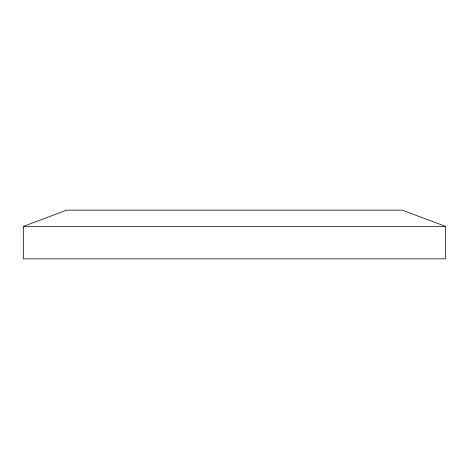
<?xml version="1.0" encoding="UTF-8"?>
<svg xmlns="http://www.w3.org/2000/svg" width="469" height="469" viewBox="0 0 469 469"><rect width="100%" height="100%" fill="white"/><g stroke="black" fill="none" stroke-linecap="round" stroke-linejoin="round"><path stroke-width="0.7" d="M23.45 226.38L66.745 210.147L402.255 210.147L445.55 226.38L445.55 258.853L23.45 258.853L23.45 226.38L445.55 226.38"/></g></svg>
